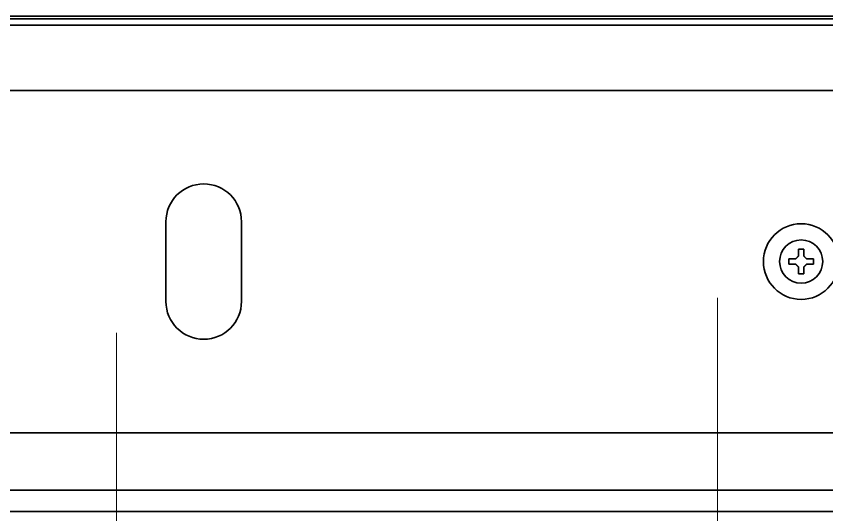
# Model space of a CAD drawing. Extents: x 53 to 4125, y 6244 to 9910.
# Drawn here: x 2732.9 to 2883, y 9097 to 9189.3 of the extents above; entities that cross this region are included whole.
import ezdxf

# ---------------------------------------------------------------- set-up
doc = ezdxf.new("R2010")
doc.units = 0
doc.header["$LTSCALE"] = 5
doc.layers.get('0').update_dxf_attribs({"linetype": 'CONTINUOUS', "lineweight": 0})
doc.layers.add('1', color=7, linetype='CONTINUOUS', true_color=0xffffff)

msp = doc.modelspace()

# ---------------------------------------------------------------- linework, layer by layer
at = {"color": 3}
msp.add_line((2862.78, 9137.17), (2862.78, 9037.17), dxfattribs=at)
at = {"color": 1}
msp.add_line((2751.48, 9130.69), (2751.48, 9030.69), dxfattribs=at)
at = {"layer": '1', "color": 7, "linetype": 'Continuous', "lineweight": 35}
for p, q in [((2897.78, 9189.32), (2280.78, 9189.32)), ((2895.78, 9188.86), (2282.78, 9188.86)), ((2895.78, 9187.67), (2282.78, 9187.67)), ((2280.78, 9175.59), (2897.78, 9175.59)), ((2760.63, 9151.27), (2760.63, 9136.51)), ((2774.63, 9136.51), (2774.63, 9151.27)), ((2875.98, 9143.89), (2875.98, 9144.39)), ((2880.58, 9144.39), (2880.58, 9143.89)), ((2875.98, 9143.39), (2875.98, 9143.89)), ((2880.58, 9143.89), (2880.58, 9143.39)), ((2280.78, 9112.19), (2897.78, 9112.19)), ((2897.78, 9101.56), (2280.78, 9101.56)), ((2280.78, 9097.62), (2897.78, 9097.62))]:
    msp.add_line(p, q, dxfattribs=at)
for radius in [7, 4]:
    msp.add_circle((2878.28, 9143.89), radius, dxfattribs=at)
for centre, start, end in [((2767.63, 9151.27), 0, 180), ((2767.63, 9136.51), 180, 0)]:
    msp.add_arc(centre, 7, start, end, dxfattribs=at)
for points in [[(2877.78, 9144.89), (2877.78, 9144.95), (2877.78, 9145.06), (2877.78, 9145.22), (2877.78, 9145.38), (2877.78, 9145.53), (2877.78, 9145.68), (2877.78, 9145.84), (2877.78, 9146.01), (2877.78, 9146.13), (2877.78, 9146.19)], [(2877.78, 9146.19), (2877.94, 9146.19), (2878.28, 9146.19), (2878.61, 9146.19), (2878.78, 9146.19)], [(2877.28, 9144.39), (2877.3, 9144.42), (2877.35, 9144.46), (2877.42, 9144.54), (2877.49, 9144.61), (2877.56, 9144.68), (2877.63, 9144.75), (2877.7, 9144.82), (2877.75, 9144.87), (2877.78, 9144.89)], [(2878.78, 9144.89), (2878.8, 9144.87), (2878.85, 9144.82), (2878.93, 9144.74), (2879, 9144.67), (2879.07, 9144.6), (2879.14, 9144.53), (2879.21, 9144.46), (2879.25, 9144.42), (2879.28, 9144.39)], [(2879.28, 9144.39), (2879.33, 9144.39), (2879.44, 9144.39), (2879.6, 9144.39), (2879.76, 9144.39), (2879.91, 9144.39), (2880.07, 9144.39), (2880.22, 9144.39), (2880.39, 9144.39), (2880.51, 9144.39), (2880.58, 9144.39)], [(2877.28, 9143.39), (2877.22, 9143.39), (2877.11, 9143.39), (2876.95, 9143.39), (2876.79, 9143.39), (2876.64, 9143.39), (2876.49, 9143.39), (2876.33, 9143.39), (2876.16, 9143.39), (2876.04, 9143.39), (2875.98, 9143.39)], [(2877.78, 9142.89), (2877.75, 9142.92), (2877.7, 9142.97), (2877.62, 9143.04), (2877.55, 9143.12), (2877.48, 9143.19), (2877.41, 9143.26), (2877.34, 9143.32), (2877.3, 9143.37), (2877.28, 9143.39)], [(2879.28, 9143.39), (2879.25, 9143.37), (2879.2, 9143.32), (2879.13, 9143.25), (2879.06, 9143.18), (2878.99, 9143.11), (2878.92, 9143.04), (2878.85, 9142.96), (2878.8, 9142.92), (2878.78, 9142.89)], [(2878.78, 9142.89), (2878.78, 9142.84), (2878.78, 9142.73), (2878.78, 9142.57), (2878.78, 9142.41), (2878.78, 9142.26), (2878.78, 9142.1), (2878.78, 9141.95), (2878.78, 9141.78), (2878.78, 9141.66), (2878.78, 9141.59)], [(2878.78, 9141.59), (2878.61, 9141.59), (2878.28, 9141.59), (2877.94, 9141.59), (2877.78, 9141.59)]]:
    msp.add_open_spline(points, degree=3, dxfattribs=at)
for points in [[(2878.78, 9146.19), (2878.78, 9145.99), (2878.78, 9145.78), (2878.78, 9145.46), (2878.78, 9145.35), (2878.78, 9145.12), (2878.78, 9145.01), (2878.78, 9144.89)], [(2875.98, 9144.39), (2876.18, 9144.39), (2876.39, 9144.39), (2876.71, 9144.39), (2876.82, 9144.39), (2877.05, 9144.39), (2877.16, 9144.39), (2877.28, 9144.39)], [(2877.78, 9141.59), (2877.78, 9141.8), (2877.78, 9142.01), (2877.78, 9142.33), (2877.78, 9142.44), (2877.78, 9142.66), (2877.78, 9142.78), (2877.78, 9142.89)], [(2880.58, 9143.39), (2880.37, 9143.39), (2880.16, 9143.39), (2879.84, 9143.39), (2879.73, 9143.39), (2879.5, 9143.39), (2879.39, 9143.39), (2879.28, 9143.39)]]:
    msp.add_open_spline(points, degree=3, knots=[0, 0, 0, 0, 0.5, 0.5, 0.75, 0.75, 1, 1, 1, 1], dxfattribs=at)

doc.saveas('drawing.dxf')
